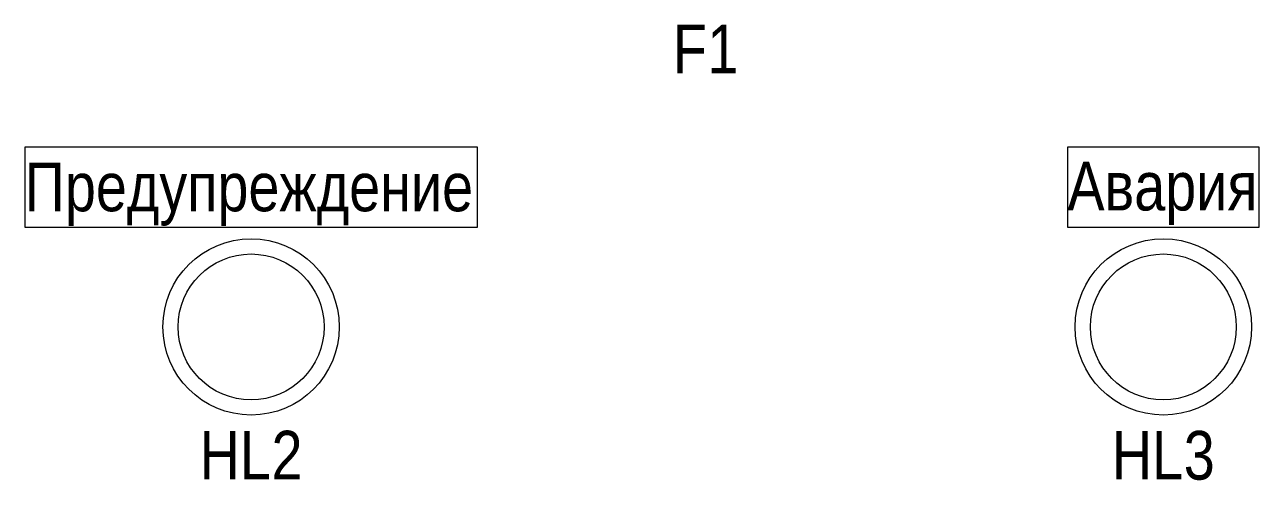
# Model space of a CAD drawing. Header units: millimetres. Extents: x -6000 to 26000, y -6000 to 26000.
# Drawn here: x 104.95 to 133.19, y -4211.54 to -4201.11 of the extents above; entities that cross this region are included whole.
import ezdxf

# ---------------------------------------------------------------- set-up
doc = ezdxf.new("R2010")
doc.units = ezdxf.units.MM
doc.header["$MEASUREMENT"] = 0
doc.layers.add('Чертеж и Рисунок_Ном._пера__1', color=7, linetype='Continuous', lineweight=15)
doc.styles.add('СГЕНЕРИР_СТИЛЬ_1', font='')
doc.styles.get('СГЕНЕРИР_СТИЛЬ_1').set_extended_font_data('Arial Narrow')

msp = doc.modelspace()

# ---------------------------------------------------------------- linework, layer by layer
at = {"layer": 'Чертеж и Рисунок_Ном._пера__1', "color": 7, "linetype": 'Continuous', "lineweight": 15}
for p, q in [((115.307, -4203.915), (104.948, -4203.915)), ((104.948, -4203.915), (104.948, -4205.748)), ((115.307, -4205.748), (115.307, -4203.915)), ((133.187, -4203.915), (128.798, -4203.915)), ((128.798, -4203.915), (128.798, -4205.748)), ((133.187, -4205.748), (133.187, -4203.915)), ((104.948, -4205.748), (115.307, -4205.748)), ((128.798, -4205.748), (133.187, -4205.748))]:
    msp.add_line(p, q, dxfattribs=at)
for centre, radius in [((110.127, -4208.029), 2.017), ((130.992, -4208.029), 2.017), ((110.127, -4208.029), 1.669), ((130.992, -4208.029), 1.669)]:
    msp.add_circle(centre, radius, dxfattribs=at)

# ---------------------------------------------------------------- texts
at = {"layer": 'Чертеж и Рисунок_Ном._пера__1', "color": 7, "linetype": 'Continuous', "lineweight": 15, "char_height": 1.1128, "attachment_point": 7, "style": 'СГЕНЕРИР_СТИЛЬ_1'}
for s, insert in [('\\A1;{\\pql;\\fArial Narrow|b0|i0|c204|p34;F}', (119.774, -4202.227)), ('\\A1;{\\pql;\\fArial Narrow|b0|i0|c204|p34;1}', (120.56, -4202.227)), ('\\A1;{\\pql;\\fArial Narrow|b0|i0|c204|p34;Предупреждение}', (104.948, -4205.718)), ('\\A1;{\\pql;\\fArial Narrow|b0|i0|c204|p34;Авария}', (128.798, -4205.7)), ('\\A1;{\\pql;\\fArial Narrow|b0|i0|c204|p34;HL}', (108.949, -4211.519)), ('\\A1;{\\pql;\\fArial Narrow|b0|i0|c204|p34;2}', (110.594, -4211.519)), ('\\A1;{\\pql;\\fArial Narrow|b0|i0|c204|p34;HL}', (129.814, -4211.519)), ('\\A1;{\\pql;\\fArial Narrow|b0|i0|c204|p34;3}', (131.459, -4211.538))]:
    msp.add_mtext(s, dxfattribs=dict(at, insert=insert))

doc.saveas('drawing.dxf')
